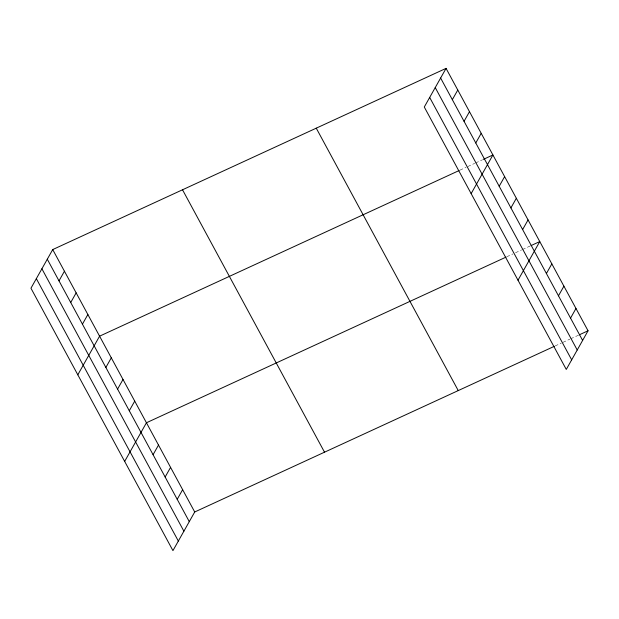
<?xml version="1.0" encoding="UTF-8"?>
<svg xmlns="http://www.w3.org/2000/svg" width="619" height="619" viewBox="0 0 619 619"><rect width="100%" height="100%" fill="white"/><g stroke="black" fill="none" stroke-linecap="round" stroke-linejoin="round"><path stroke-width="0.46" stroke-dasharray="3.1 2.32" d="M460.033 170.124L466.092 167.331M467.817 166.534L474.742 163.346M475.609 162.944L482.534 159.756M506.891 256.715L512.95 253.929M515.542 252.73L521.6 249.937M522.467 249.542L530.251 245.952M555.166 345.936L561.224 343.143M562.957 342.346L569.875 339.158M570.741 338.755L578.533 335.173"/><path stroke-width="0.93" d="M446.059 68.376L424.286 107.017L566.277 369.427L588.05 330.786L446.059 68.376L52.723 249.573L30.95 288.214L172.941 550.624L194.714 511.983L554.299 346.331M59.006 280.864L64.438 271.223M70.721 302.513L76.152 292.872M82.435 324.163L87.867 314.522M77.808 374.805L99.582 336.171L459.166 170.519M105.864 367.462L111.296 357.821M117.579 389.111L123.011 379.462M129.286 410.753L134.725 401.112M124.667 461.403L146.44 422.762L506.025 257.117M153.071 454.71L158.51 445.069M165.141 477.017L170.573 467.376M177.212 499.316L182.644 489.675M452.342 99.667L457.774 90.026M464.057 121.316L469.488 111.675M475.771 142.966L481.203 133.325M471.144 193.615L492.917 154.974L483.4 159.362M499.193 186.265L504.632 176.624M510.907 207.914L516.347 198.273M522.622 229.564L528.061 219.923M518.002 280.206L539.776 241.565L531.117 245.557M546.407 273.513L551.839 263.872M558.477 295.82L563.909 286.179M570.548 318.127L575.98 308.479M579.399 334.771L588.05 330.786M440.627 78.025L582.618 340.427M435.234 87.589L577.225 349.998M429.679 97.446L571.67 359.856M316.255 128.172L458.246 390.581M182.52 189.778L324.518 452.187M52.723 249.573L194.714 511.983M47.292 259.214L189.282 521.624M41.899 268.785L183.889 531.195M36.343 278.643L178.334 541.052"/></g></svg>
